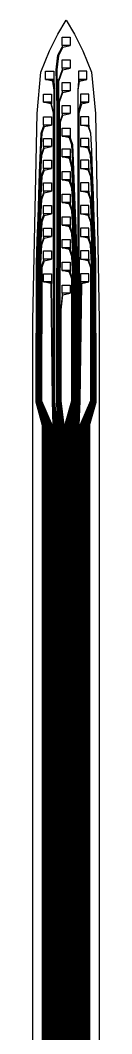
# Model space of a CAD drawing. Header units: inches. Extents: x 115980 to 170179, y 57000 to 74333.
# Drawn here: x 125231 to 125311, y 66284 to 67511 of the extents above; entities that cross this region are included whole.
import ezdxf

# ---------------------------------------------------------------- set-up
doc = ezdxf.new("R2010")
doc.units = ezdxf.units.IN
doc.header["$MEASUREMENT"] = 0
for name, color, linetype in [('metal', 221, 'Continuous'), ('nitride window', 40, 'Continuous'), ('profile', 140, 'Continuous')]:
    doc.layers.add(name, color=color, linetype=linetype)

msp = doc.modelspace()

# ---------------------------------------------------------------- linework, layer by layer
at = {"layer": 'metal'}
for points in [[(125266.4, 67480.2), (125266.4, 67490.2), (125276.4, 67490.2), (125276.4, 67480.2)], [(125267.4, 67478.1), (125262, 67467.8), (125260.3, 67450.8), (125259.3, 67450.8), (125261.2, 67468.6), (125266.4, 67478.2)], [(125267.4, 67478.1), (125276.4, 67480.2), (125266.4, 67480.2), (125266.4, 67478.2)], [(125266.4, 67452.7), (125266.4, 67462.7), (125276.4, 67462.7), (125276.4, 67452.7)], [(125267.4, 67450.6), (125276.4, 67452.7), (125266.4, 67452.7), (125266.4, 67450.7)], [(125256.4, 67448.9), (125256.4, 67438.9), (125246.4, 67438.9), (125246.4, 67448.9)], [(125255.4, 67436.9), (125246.4, 67438.9), (125256.4, 67438.9), (125256.4, 67436.9)], [(125260.8, 67020.2), (125260.2, 67050.2), (125260.4, 67372.2), (125260.4, 67377.2), (125260.4, 67405.9), (125259.3, 67450.8), (125260.3, 67450.8), (125260.9, 67405.9), (125260.9, 67377.2), (125260.9, 67372.2), (125260.7, 67050.2), (125261.7, 67020.2)], [(125263.5, 67020.2), (125262.2, 67050.2), (125262.4, 67372.2), (125262.4, 67377.2), (125262.4, 67405.9), (125262.5, 67436.8), (125267.4, 67450.6), (125266.4, 67450.7), (125261.7, 67436.8), (125261.9, 67405.9), (125261.9, 67377.2), (125261.9, 67372.2), (125261.7, 67050.2), (125262.6, 67020.2)], [(125286.4, 67448.9), (125286.4, 67438.9), (125296.4, 67438.9), (125296.4, 67448.9)], [(125287.4, 67436.9), (125296.4, 67438.9), (125286.4, 67438.9), (125286.4, 67436.9)], [(125259, 67020.2), (125256.7, 67050.2), (125256.9, 67402.2), (125256.9, 67425.9), (125255.4, 67436.9), (125256.4, 67436.9), (125257.4, 67425.9), (125257.4, 67402.2), (125257.2, 67050.2), (125259.9, 67020.2)], [(125266.4, 67425.2), (125266.4, 67435.2), (125276.4, 67435.2), (125276.4, 67425.2)], [(125283.3, 67020.2), (125286, 67050.2), (125285.9, 67402.2), (125285.9, 67425.9), (125287.4, 67436.9), (125286.4, 67436.9), (125285.4, 67425.9), (125285.4, 67402.2), (125285.5, 67050.2), (125282.4, 67020.2)], [(125243.9, 67411.4), (125243.9, 67421.4), (125253.9, 67421.4), (125253.9, 67411.4)], [(125265.3, 67020.2), (125263.2, 67050.2), (125263.4, 67372.2), (125263.4, 67377.2), (125263.4, 67412.1), (125267.4, 67423.1), (125266.4, 67423.2), (125262.9, 67412.2), (125262.9, 67377.2), (125262.9, 67372.2), (125262.7, 67050.2), (125264.4, 67020.2)], [(125267.4, 67423.1), (125276.4, 67425.2), (125266.4, 67425.2), (125266.4, 67423.2)], [(125298.9, 67411.4), (125298.9, 67421.4), (125288.9, 67421.4), (125288.9, 67411.4)], [(125252.9, 67409.4), (125243.9, 67411.4), (125253.9, 67411.4), (125253.9, 67409.4)], [(125258.1, 67020.2), (125256.2, 67050.2), (125256.4, 67398.4), (125253.9, 67409.4), (125252.9, 67409.4), (125255.9, 67398.4), (125255.7, 67050.2), (125257.2, 67020.2)], [(125266.4, 67397.7), (125266.4, 67407.7), (125276.4, 67407.7), (125276.4, 67397.7)], [(125284.2, 67020.2), (125286.5, 67050.2), (125286.4, 67398.4), (125288.9, 67409.4), (125289.9, 67409.4), (125286.9, 67398.4), (125287, 67050.2), (125285.1, 67020.2)], [(125289.9, 67409.4), (125298.9, 67411.4), (125288.9, 67411.4), (125288.9, 67409.4)], [(125243.9, 67383.9), (125243.9, 67393.9), (125253.9, 67393.9), (125253.9, 67383.9)], [(125267.1, 67020.2), (125264.2, 67050.2), (125264.4, 67372.2), (125264.4, 67387.6), (125267.4, 67395.7), (125266.4, 67395.7), (125263.9, 67387.7), (125263.9, 67372.2), (125263.7, 67050.2), (125266.2, 67020.2)], [(125267.4, 67395.7), (125276.4, 67397.7), (125266.4, 67397.7), (125266.4, 67395.7)], [(125298.9, 67383.9), (125298.9, 67393.9), (125288.9, 67393.9), (125288.9, 67383.9)], [(125242.8, 67020.2), (125235.2, 67048.2), (125235.4, 67216.4), (125236.4, 67243.9), (125237.4, 67271.4), (125238.4, 67298.9), (125239.4, 67326.4), (125240.4, 67352.7), (125241.4, 67373.9), (125243.9, 67381.9), (125244.9, 67381.9), (125241.9, 67373.9), (125240.9, 67352.7), (125239.9, 67326.4), (125238.9, 67298.9), (125237.9, 67271.4), (125236.9, 67243.9), (125235.9, 67216.4), (125235.7, 67048.4), (125243.7, 67020.2)], [(125244.9, 67381.9), (125253.9, 67383.9), (125243.9, 67383.9), (125243.9, 67381.9)], [(125266.4, 67370.2), (125266.4, 67380.2), (125276.4, 67380.2), (125276.4, 67370.2)], [(125297.9, 67381.9), (125288.9, 67383.9), (125298.9, 67383.9), (125298.9, 67381.9)], [(125299.5, 67020.2), (125307.5, 67048.2), (125307.4, 67216.4), (125306.4, 67243.9), (125305.4, 67271.4), (125304.4, 67298.9), (125303.4, 67326.4), (125302.4, 67352.7), (125301.4, 67373.9), (125298.9, 67381.9), (125297.9, 67381.9), (125300.9, 67373.9), (125301.9, 67352.7), (125302.9, 67326.4), (125303.9, 67298.9), (125304.9, 67271.4), (125305.9, 67243.9), (125306.9, 67216.4), (125307, 67048.4), (125298.6, 67020.2)], [(125243.9, 67357.7), (125243.9, 67367.7), (125253.9, 67367.7), (125253.9, 67357.7)], [(125275.4, 67368.2), (125266.4, 67370.2), (125276.4, 67370.2), (125276.4, 67368.2)], [(125280.6, 67020.2), (125284.2, 67048.4), (125284.4, 67180.2), (125284.4, 67202.7), (125283.4, 67229.7), (125282.4, 67258.9), (125281.4, 67286.4), (125280.4, 67307.7), (125279.4, 67340.2), (125278.4, 67360.1), (125275.4, 67368.2), (125276.4, 67368.2), (125278.9, 67360.2), (125279.9, 67340.2), (125280.9, 67307.7), (125281.9, 67286.4), (125282.9, 67258.9), (125283.9, 67229.7), (125284.9, 67202.7), (125284.9, 67180.2), (125284.7, 67048.2), (125281.5, 67020.2)], [(125298.9, 67357.7), (125298.9, 67367.7), (125288.9, 67367.7), (125288.9, 67357.7)], [(125245.5, 67020.2), (125236.7, 67048.7), (125236.9, 67216.4), (125237.9, 67243.9), (125238.9, 67271.4), (125239.9, 67298.9), (125240.9, 67326.4), (125241.9, 67347.6), (125244.9, 67355.7), (125243.9, 67355.7), (125241.4, 67347.7), (125240.4, 67326.4), (125239.4, 67298.9), (125238.4, 67271.4), (125237.4, 67243.9), (125236.4, 67216.4), (125236.2, 67048.5), (125244.6, 67020.2)], [(125244.9, 67355.7), (125253.9, 67357.7), (125243.9, 67357.7), (125243.9, 67355.7)], [(125266.4, 67345.2), (125266.4, 67355.2), (125276.4, 67355.2), (125276.4, 67345.2)], [(125297.9, 67355.7), (125288.9, 67357.7), (125298.9, 67357.7), (125298.9, 67355.7)], [(125296.8, 67020.2), (125306, 67048.7), (125305.9, 67216.4), (125304.9, 67243.9), (125303.9, 67271.4), (125302.9, 67298.9), (125301.9, 67326.4), (125300.9, 67347.6), (125297.9, 67355.7), (125298.9, 67355.7), (125301.4, 67347.7), (125302.4, 67326.4), (125303.4, 67298.9), (125304.4, 67271.4), (125305.4, 67243.9), (125306.4, 67216.4), (125306.5, 67048.5), (125297.7, 67020.2)], [(125243.9, 67331.4), (125243.9, 67341.4), (125253.9, 67341.4), (125253.9, 67331.4)], [(125275.4, 67343.2), (125266.4, 67345.2), (125276.4, 67345.2), (125276.4, 67343.2)], [(125278.8, 67020.2), (125283.2, 67048.7), (125283.4, 67180.2), (125283.4, 67202.7), (125282.4, 67229.7), (125281.4, 67258.9), (125280.4, 67286.4), (125279.4, 67307.7), (125278.4, 67332.6), (125275.4, 67343.2), (125276.4, 67343.2), (125278.9, 67332.7), (125279.9, 67307.7), (125280.9, 67286.4), (125281.9, 67258.9), (125282.9, 67229.7), (125283.9, 67202.7), (125283.9, 67180.2), (125283.7, 67048.5), (125279.7, 67020.2)], [(125298.9, 67331.4), (125298.9, 67341.4), (125288.9, 67341.4), (125288.9, 67331.4)], [(125246.4, 67020.2), (125237.2, 67048.8), (125237.4, 67216.4), (125238.4, 67243.9), (125239.4, 67271.4), (125240.4, 67298.9), (125241.4, 67321.4), (125243.9, 67329.4), (125244.9, 67329.4), (125241.9, 67321.4), (125240.9, 67298.9), (125239.9, 67271.4), (125238.9, 67243.9), (125237.9, 67216.4), (125237.7, 67049), (125247.3, 67020.2)], [(125244.9, 67329.4), (125253.9, 67331.4), (125243.9, 67331.4), (125243.9, 67329.4)], [(125297.9, 67329.4), (125288.9, 67331.4), (125298.9, 67331.4), (125298.9, 67329.4)], [(125295.9, 67020.2), (125305.5, 67048.8), (125305.4, 67216.4), (125304.4, 67243.9), (125303.4, 67271.4), (125302.4, 67298.9), (125301.4, 67321.4), (125298.9, 67329.4), (125297.9, 67329.4), (125300.9, 67321.4), (125301.9, 67298.9), (125302.9, 67271.4), (125303.9, 67243.9), (125304.9, 67216.4), (125305, 67049), (125295, 67020.2)], [(125266.4, 67317.7), (125266.4, 67327.7), (125276.4, 67327.7), (125276.4, 67317.7)], [(125275.4, 67315.7), (125266.4, 67317.7), (125276.4, 67317.7), (125276.4, 67315.7)], [(125243.9, 67303.9), (125243.9, 67313.9), (125253.9, 67313.9), (125253.9, 67303.9)], [(125244.9, 67301.9), (125253.9, 67303.9), (125243.9, 67303.9), (125243.9, 67301.9)], [(125277, 67020.2), (125282.2, 67049), (125282.4, 67180.2), (125282.4, 67202.7), (125281.4, 67229.7), (125280.4, 67258.9), (125279.4, 67286.4), (125278.4, 67307.6), (125275.4, 67315.7), (125276.4, 67315.7), (125278.9, 67307.7), (125279.9, 67286.4), (125280.9, 67258.9), (125281.9, 67229.7), (125282.9, 67202.7), (125282.9, 67180.2), (125282.7, 67048.8), (125277.9, 67020.2)], [(125298.9, 67303.9), (125298.9, 67313.9), (125288.9, 67313.9), (125288.9, 67303.9)], [(125297.9, 67301.9), (125288.9, 67303.9), (125298.9, 67303.9), (125298.9, 67301.9)], [(125249.1, 67020.2), (125238.7, 67049.3), (125238.9, 67216.4), (125239.9, 67243.9), (125240.9, 67271.4), (125241.9, 67293.9), (125244.9, 67301.9), (125243.9, 67301.9), (125241.4, 67293.9), (125240.4, 67271.4), (125239.4, 67243.9), (125238.4, 67216.4), (125238.2, 67049.1), (125248.2, 67020.2)], [(125266.4, 67290.2), (125266.4, 67300.2), (125276.4, 67300.2), (125276.4, 67290.2)], [(125293.2, 67020.2), (125304, 67049.3), (125303.9, 67216.4), (125302.9, 67243.9), (125301.9, 67271.4), (125300.9, 67293.9), (125297.9, 67301.9), (125298.9, 67301.9), (125301.4, 67293.9), (125302.4, 67271.4), (125303.4, 67243.9), (125304.4, 67216.4), (125304.5, 67049.1), (125294.1, 67020.2)], [(125243.9, 67276.4), (125243.9, 67286.4), (125253.9, 67286.4), (125253.9, 67276.4)], [(125275.4, 67288.2), (125266.4, 67290.2), (125276.4, 67290.2), (125276.4, 67288.2)], [(125275.2, 67020.2), (125281.2, 67049.3), (125281.4, 67180.2), (125281.4, 67202.7), (125280.4, 67229.7), (125279.4, 67258.9), (125278.4, 67280.1), (125275.4, 67288.2), (125276.4, 67288.2), (125278.9, 67280.2), (125279.9, 67258.9), (125280.9, 67229.7), (125281.9, 67202.7), (125281.9, 67180.2), (125281.7, 67049.1), (125276.1, 67020.2)], [(125298.9, 67276.4), (125298.9, 67286.4), (125288.9, 67286.4), (125288.9, 67276.4)], [(125250, 67020.2), (125239.2, 67049.4), (125239.4, 67216.4), (125240.4, 67243.9), (125241.4, 67266.4), (125243.9, 67274.4), (125244.9, 67274.4), (125241.9, 67266.4), (125240.9, 67243.9), (125239.9, 67216.4), (125239.7, 67049.6), (125250.9, 67020.2)], [(125244.9, 67274.4), (125253.9, 67276.4), (125243.9, 67276.4), (125243.9, 67274.4)], [(125266.4, 67262.7), (125266.4, 67272.7), (125276.4, 67272.7), (125276.4, 67262.7)], [(125297.9, 67274.4), (125288.9, 67276.4), (125298.9, 67276.4), (125298.9, 67274.4)], [(125292.3, 67020.2), (125303.5, 67049.4), (125303.4, 67216.4), (125302.4, 67243.9), (125301.4, 67266.4), (125298.9, 67274.4), (125297.9, 67274.4), (125300.9, 67266.4), (125301.9, 67243.9), (125302.9, 67216.4), (125303, 67049.6), (125291.4, 67020.2)], [(125243.9, 67248.9), (125243.9, 67258.9), (125253.9, 67258.9), (125253.9, 67248.9)], [(125275.4, 67260.7), (125266.4, 67262.7), (125276.4, 67262.7), (125276.4, 67260.7)], [(125273.4, 67020.2), (125280.2, 67049.6), (125280.4, 67180.2), (125280.4, 67202.7), (125279.4, 67229.7), (125278.4, 67252.6), (125275.4, 67260.7), (125276.4, 67260.7), (125278.9, 67252.7), (125279.9, 67229.7), (125280.9, 67202.7), (125280.9, 67180.2), (125280.7, 67049.4), (125274.3, 67020.2)], [(125298.9, 67248.9), (125298.9, 67258.9), (125288.9, 67258.9), (125288.9, 67248.9)], [(125252.7, 67020.2), (125240.7, 67049.9), (125240.9, 67216.4), (125241.9, 67238.9), (125244.9, 67246.9), (125243.9, 67246.9), (125241.4, 67238.9), (125240.4, 67216.4), (125240.2, 67049.7), (125251.8, 67020.2)], [(125244.9, 67246.9), (125253.9, 67248.9), (125243.9, 67248.9), (125243.9, 67246.9)], [(125266.4, 67235.2), (125266.4, 67245.2), (125276.4, 67245.2), (125276.4, 67235.2)], [(125297.9, 67246.9), (125288.9, 67248.9), (125298.9, 67248.9), (125298.9, 67246.9)], [(125289.6, 67020.2), (125302, 67049.9), (125301.9, 67216.4), (125300.9, 67238.9), (125297.9, 67246.9), (125298.9, 67246.9), (125301.4, 67238.9), (125302.4, 67216.4), (125302.5, 67049.7), (125290.5, 67020.2)], [(125253.9, 67231.4), (125253.9, 67221.4), (125243.9, 67221.4), (125243.9, 67231.4)], [(125275.4, 67233.2), (125266.4, 67235.2), (125276.4, 67235.2), (125276.4, 67233.2)], [(125271.6, 67020.2), (125279.2, 67049.9), (125279.4, 67180.2), (125279.4, 67202.7), (125278.4, 67224.6), (125275.4, 67233.2), (125276.4, 67233.2), (125278.9, 67224.7), (125279.9, 67202.7), (125279.9, 67180.2), (125279.7, 67049.7), (125272.5, 67020.2)], [(125288.9, 67231.4), (125288.9, 67221.4), (125298.9, 67221.4), (125298.9, 67231.4)], [(125253.6, 67020.2), (125241.2, 67050.1), (125241.4, 67211.4), (125243.9, 67219.4), (125244.9, 67219.4), (125241.9, 67211.4), (125241.7, 67050.2), (125254.5, 67020.2)], [(125244.9, 67219.4), (125253.9, 67221.4), (125243.9, 67221.4), (125243.9, 67219.4)], [(125288.7, 67020.2), (125301.5, 67050.1), (125301.4, 67211.4), (125298.9, 67219.4), (125297.9, 67219.4), (125300.9, 67211.4), (125301, 67050.2), (125287.8, 67020.2)], [(125297.9, 67219.4), (125288.9, 67221.4), (125298.9, 67221.4), (125298.9, 67219.4)], [(125266.4, 67207.7), (125266.4, 67217.7), (125276.4, 67217.7), (125276.4, 67207.7)], [(125275.4, 67205.7), (125266.4, 67207.7), (125276.4, 67207.7), (125276.4, 67205.7)], [(125269.8, 67020.2), (125278.2, 67050.2), (125278.4, 67180.2), (125278.4, 67197.6), (125275.4, 67205.7), (125276.4, 67205.7), (125278.9, 67197.7), (125278.9, 67180.2), (125278.7, 67050), (125270.7, 67020.2)], [(125243.9, 67193.9), (125243.9, 67203.9), (125253.9, 67203.9), (125253.9, 67193.9)], [(125252.9, 67191.9), (125243.9, 67193.9), (125253.9, 67193.9), (125253.9, 67191.9)], [(125298.9, 67193.9), (125298.9, 67203.9), (125288.9, 67203.9), (125288.9, 67193.9)], [(125289.9, 67191.9), (125298.9, 67193.9), (125288.9, 67193.9), (125288.9, 67191.9)], [(125256.3, 67020.2), (125255.2, 67050.2), (125253.9, 67191.9), (125252.9, 67191.9), (125254.7, 67050.2), (125255.4, 67020.2)], [(125266.4, 67180.2), (125266.4, 67190.2), (125276.4, 67190.2), (125276.4, 67180.2)], [(125286, 67020.2), (125287.5, 67050.2), (125288.9, 67191.9), (125289.9, 67191.9), (125288, 67050.2), (125286.9, 67020.2)], [(125268.9, 67020.2), (125265.2, 67050.2), (125265.4, 67160.2), (125267.4, 67178.2), (125266.4, 67178.2), (125264.9, 67160.2), (125264.7, 67050.2), (125268, 67020.2)], [(125267.4, 67178.2), (125276.4, 67180.2), (125266.4, 67180.2), (125266.4, 67178.2)], [(125242.8, 67020.2), (125243.7, 67020.2), (125243.7, 60510.7), (125242.8, 60510.7)], [(125244.6, 67020.2), (125245.5, 67020.2), (125245.5, 60510.7), (125244.6, 60510.7)], [(125246.4, 67020.2), (125247.3, 67020.2), (125247.3, 60510.7), (125246.4, 60510.7)], [(125248.2, 67020.2), (125249.1, 67020.2), (125249.1, 60510.7), (125248.2, 60510.7)], [(125250, 67020.2), (125250.9, 67020.2), (125250.9, 60510.7), (125250, 60510.7)], [(125251.8, 67020.2), (125252.7, 67020.2), (125252.7, 60510.7), (125251.8, 60510.7)], [(125253.6, 67020.2), (125254.5, 67020.2), (125254.5, 60510.7), (125253.6, 60510.7)], [(125255.4, 67020.2), (125256.3, 67020.2), (125256.3, 60510.7), (125255.4, 60510.7)], [(125257.2, 67020.2), (125258.1, 67020.2), (125258.1, 60510.7), (125257.2, 60510.7)], [(125259, 67020.2), (125259.9, 67020.2), (125259.9, 60510.7), (125259, 60510.7)], [(125260.8, 67020.2), (125261.7, 67020.2), (125261.7, 60510.7), (125260.8, 60510.7)], [(125262.6, 67020.2), (125263.5, 67020.2), (125263.5, 60510.7), (125262.6, 60510.7)], [(125264.4, 67020.2), (125265.3, 67020.2), (125265.3, 60510.7), (125264.4, 60510.7)], [(125266.2, 67020.2), (125267.1, 67020.2), (125267.1, 60510.7), (125266.2, 60510.7)], [(125268, 67020.2), (125268.9, 67020.2), (125268.9, 60510.7), (125268, 60510.7)], [(125269.8, 67020.2), (125270.7, 67020.2), (125270.7, 60510.7), (125269.8, 60510.7)], [(125271.6, 67020.2), (125272.5, 67020.2), (125272.5, 60510.7), (125271.6, 60510.7)], [(125273.4, 67020.2), (125274.3, 67020.2), (125274.3, 60510.7), (125273.4, 60510.7)], [(125275.2, 67020.2), (125276.1, 67020.2), (125276.1, 60510.7), (125275.2, 60510.7)], [(125277, 67020.2), (125277.9, 67020.2), (125277.9, 60510.7), (125277, 60510.7)], [(125278.8, 67020.2), (125279.7, 67020.2), (125279.7, 60510.7), (125278.8, 60510.7)], [(125280.6, 67020.2), (125281.5, 67020.2), (125281.5, 60510.7), (125280.6, 60510.7)], [(125282.4, 67020.2), (125283.3, 67020.2), (125283.3, 60510.7), (125282.4, 60510.7)], [(125284.2, 67020.2), (125285.1, 67020.2), (125285.1, 60510.7), (125284.2, 60510.7)], [(125286, 67020.2), (125286.9, 67020.2), (125286.9, 60510.7), (125286, 60510.7)], [(125287.8, 67020.2), (125288.7, 67020.2), (125288.7, 60510.7), (125287.8, 60510.7)], [(125289.6, 67020.2), (125290.5, 67020.2), (125290.5, 60510.7), (125289.6, 60510.7)], [(125291.4, 67020.2), (125292.3, 67020.2), (125292.3, 60510.7), (125291.4, 60510.7)], [(125293.2, 67020.2), (125294.1, 67020.2), (125294.1, 60510.7), (125293.2, 60510.7)], [(125295, 67020.2), (125295.9, 67020.2), (125295.9, 60510.7), (125295, 60510.7)], [(125296.8, 67020.2), (125297.7, 67020.2), (125297.7, 60510.7), (125296.8, 60510.7)], [(125298.6, 67020.2), (125299.5, 67020.2), (125299.5, 60510.7), (125298.6, 60510.7)]]:
    msp.add_lwpolyline(points, close=True, dxfattribs=at)
at = {"layer": 'nitride window'}
for points in [[(125266.4, 67490.2), (125276.4, 67490.2), (125276.4, 67480.2), (125266.4, 67480.2)], [(125266.4, 67462.7), (125276.4, 67462.7), (125276.4, 67452.7), (125266.4, 67452.7)], [(125246.4, 67448.9), (125256.4, 67448.9), (125256.4, 67438.9), (125246.4, 67438.9)], [(125296.4, 67448.9), (125286.4, 67448.9), (125286.4, 67438.9), (125296.4, 67438.9)], [(125266.4, 67435.2), (125276.4, 67435.2), (125276.4, 67425.2), (125266.4, 67425.2)], [(125243.9, 67421.4), (125253.9, 67421.4), (125253.9, 67411.4), (125243.9, 67411.4)], [(125298.9, 67421.4), (125288.9, 67421.4), (125288.9, 67411.4), (125298.9, 67411.4)], [(125266.4, 67407.7), (125276.4, 67407.7), (125276.4, 67397.7), (125266.4, 67397.7)], [(125243.9, 67393.9), (125253.9, 67393.9), (125253.9, 67383.9), (125243.9, 67383.9)], [(125298.9, 67393.9), (125288.9, 67393.9), (125288.9, 67383.9), (125298.9, 67383.9)], [(125266.4, 67370.2), (125266.4, 67380.2), (125276.4, 67380.2), (125276.4, 67370.2)], [(125243.9, 67367.7), (125253.9, 67367.7), (125253.9, 67357.7), (125243.9, 67357.7)], [(125298.9, 67367.7), (125288.9, 67367.7), (125288.9, 67357.7), (125298.9, 67357.7)], [(125266.4, 67355.2), (125276.4, 67355.2), (125276.4, 67345.2), (125266.4, 67345.2)], [(125243.9, 67341.4), (125253.9, 67341.4), (125253.9, 67331.4), (125243.9, 67331.4)], [(125298.9, 67341.4), (125288.9, 67341.4), (125288.9, 67331.4), (125298.9, 67331.4)], [(125266.4, 67327.7), (125276.4, 67327.7), (125276.4, 67317.7), (125266.4, 67317.7)], [(125243.9, 67313.9), (125253.9, 67313.9), (125253.9, 67303.9), (125243.9, 67303.9)], [(125298.9, 67313.9), (125288.9, 67313.9), (125288.9, 67303.9), (125298.9, 67303.9)], [(125266.4, 67300.2), (125276.4, 67300.2), (125276.4, 67290.2), (125266.4, 67290.2)], [(125243.9, 67286.4), (125253.9, 67286.4), (125253.9, 67276.4), (125243.9, 67276.4)], [(125298.9, 67286.4), (125288.9, 67286.4), (125288.9, 67276.4), (125298.9, 67276.4)], [(125266.4, 67272.7), (125276.4, 67272.7), (125276.4, 67262.7), (125266.4, 67262.7)], [(125243.9, 67258.9), (125253.9, 67258.9), (125253.9, 67248.9), (125243.9, 67248.9)], [(125298.9, 67258.9), (125288.9, 67258.9), (125288.9, 67248.9), (125298.9, 67248.9)], [(125266.4, 67245.2), (125276.4, 67245.2), (125276.4, 67235.2), (125266.4, 67235.2)], [(125243.9, 67231.4), (125253.9, 67231.4), (125253.9, 67221.4), (125243.9, 67221.4)], [(125298.9, 67231.4), (125288.9, 67231.4), (125288.9, 67221.4), (125298.9, 67221.4)], [(125266.4, 67217.7), (125276.4, 67217.7), (125276.4, 67207.7), (125266.4, 67207.7)], [(125243.9, 67203.9), (125253.9, 67203.9), (125253.9, 67193.9), (125243.9, 67193.9)], [(125298.9, 67203.9), (125288.9, 67203.9), (125288.9, 67193.9), (125298.9, 67193.9)], [(125266.4, 67190.2), (125276.4, 67190.2), (125276.4, 67180.2), (125266.4, 67180.2)]]:
    msp.add_lwpolyline(points, close=True, dxfattribs=at)
at = {"layer": 'profile'}
msp.add_lwpolyline([(125311.2, 65635.9), (125231.2, 65635.9), (125231.2, 67147.3), (125236.3, 67397.8), (125240.9, 67447.7), (125251.3, 67473.9), (125261.4, 67493.9), (125271.4, 67510.7), (125281.4, 67493.9), (125291.5, 67473.9), (125301.9, 67447.7), (125306.9, 67397.8), (125311.2, 67147.2)], close=True, dxfattribs=at)

doc.saveas('drawing.dxf')
